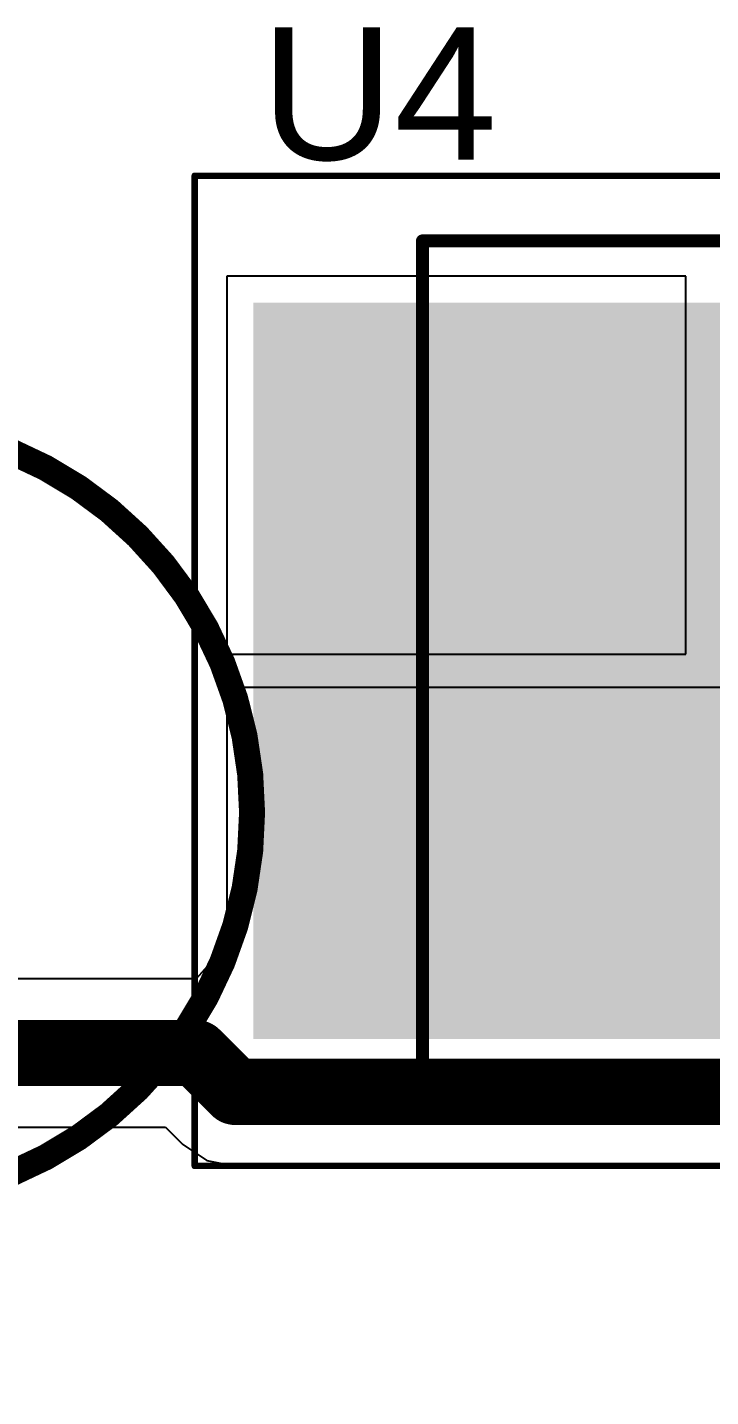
# Model space of a CAD drawing. Header units: inches. Extents: x -0.14 to 3.29, y -0.08 to 7.88.
# Drawn here: x 0.9401 to 1.1468, y 0.2711 to 0.6849 of the extents above; entities that cross this region are included whole.
import ezdxf

# ---------------------------------------------------------------- set-up
doc = ezdxf.new("R2010")
doc.units = ezdxf.units.IN
doc.header["$MEASUREMENT"] = 0
for name, color, linetype in [('Bottom Layer', 5, 'Continuous'), ('Bottom Solder', 6, 'Continuous'), ('Multi-Layer', 9, 'Continuous'), ('Pad Holes', 156, 'Continuous'), ('Top 3D Body', 56, 'Continuous'), ('Top Courtyard', 56, 'Continuous'), ('Top Layer', 1, 'Continuous'), ('Top Overlay', 2, 'Continuous'), ('Top Paste', 8, 'Continuous'), ('Top Solder', 216, 'Continuous')]:
    doc.layers.add(name, color=color, linetype=linetype)
doc.styles.add('Arial', font='', dxfattribs={"height": 0.2})
doc.styles.get('Arial').set_extended_font_data('Arial')

# ---------------------------------------------------------------- blocks, each defined once
blk = doc.blocks.new('4BDA507D_BB70_4009_B963_85AD90086B51_8')
at = {"layer": 'Top Layer'}
blk.add_hatch(color=1, dxfattribs=at).paths.add_polyline_path([(-0.05118175, -0.10925125), (-0.05118175, 0.10925265), (0.21653475, 0.10925265), (0.21653475, -0.10925125)])
at = {"layer": 'Top Paste'}
blk.add_hatch(color=8, dxfattribs=at).paths.add_polyline_path([(-0.05118175, -0.10925125), (-0.05118175, 0.10925265), (0.21653475, 0.10925265), (0.21653475, -0.10925125)])
at = {"layer": 'Top Solder'}
blk.add_hatch(color=216, dxfattribs=at).paths.add_polyline_path([(-0.05315025, -0.11121975), (-0.05315025, 0.11122115), (0.21850325, 0.11122115), (0.21850325, -0.11121975)])
at = {"layer": 'Top 3D Body'}
for points in [[(0.1673225, 0.1299207, 0.003937, 0.003937, 0), (-0.0767715, 0.1299207, 0.003937, 0.003937, 0)], [(0.1673225, 0.1299207, 0.003937, 0.003937, 0), (0.1673225, -0.1299213, 0.003937, 0.003937, 0)], [(0.1673225, -0.1299213, 0.003937, 0.003937, 0), (-0.0767715, -0.1299213, 0.003937, 0.003937, 0)]]:
    blk.add_lwpolyline(points, format="xyseb", dxfattribs=at)
for points in [[(0.1663383, 0.1299207, 0.0019685, 0.0019685, 1), (0.1683067, 0.1299207, 0.0019685, 0.0019685, 1)], [(0.1663383, 0.1299207, 0.0019685, 0.0019685, 1), (0.1683067, 0.1299207, 0.0019685, 0.0019685, 1)], [(0.1663383, -0.1299213, 0.0019685, 0.0019685, 1), (0.1683067, -0.1299213, 0.0019685, 0.0019685, 1)], [(0.1663383, -0.1299213, 0.0019685, 0.0019685, 1), (0.1683067, -0.1299213, 0.0019685, 0.0019685, 1)]]:
    blk.add_lwpolyline(points, format="xyseb", close=True, dxfattribs=at)
at = {"layer": 'Top Courtyard'}
for points in [[(0.2362205, 0.1496067, 0.0019685, 0.0019685, 0), (-0.2362195, 0.1496067, 0.0019685, 0.0019685, 0)], [(0.2362205, 0.1496067, 0.0019685, 0.0019685, 0), (0.2362205, -0.1496053, 0.0019685, 0.0019685, 0)], [(0.2362205, -0.1496053, 0.0019685, 0.0019685, 0), (-0.2362195, -0.1496053, 0.0019685, 0.0019685, 0)]]:
    blk.add_lwpolyline(points, format="xyseb", dxfattribs=at)
for points in [[(0.2357284, 0.1496067, 0.0009842, 0.0009842, 1), (0.2367126, 0.1496067, 0.0009842, 0.0009842, 1)], [(0.2357284, 0.1496067, 0.0009842, 0.0009842, 1), (0.2367126, 0.1496067, 0.0009842, 0.0009842, 1)], [(0.2357284, -0.1496053, 0.0009842, 0.0009842, 1), (0.2367126, -0.1496053, 0.0009842, 0.0009842, 1)], [(0.2357284, -0.1496053, 0.0009842, 0.0009842, 1), (0.2367126, -0.1496053, 0.0009842, 0.0009842, 1)]]:
    blk.add_lwpolyline(points, format="xyseb", close=True, dxfattribs=at)
blk = doc.blocks.new('3924B366_8672_45E9_B0BE_62DACC24E783_215')
at = {"layer": 'Bottom Layer'}
blk.add_hatch(color=5, dxfattribs=at).paths.add_polyline_path([(-0.03346455, 0.03346455), (0.03346455, 0.03346455), (0.03346455, -0.03346455), (-0.03346455, -0.03346455)])
h = blk.add_hatch(color=5, dxfattribs=at)
edge = h.paths.add_edge_path()
edge.add_arc((0.0984252, 0), 0.0334645, 0, 360)
at = {"layer": 'Bottom Solder'}
blk.add_hatch(color=6, dxfattribs=at).paths.add_polyline_path([(-0.03543305, 0.03543305), (0.03543305, 0.03543305), (0.03543305, -0.03543305), (-0.03543305, -0.03543305)])
h = blk.add_hatch(color=6, dxfattribs=at)
edge = h.paths.add_edge_path()
edge.add_arc((0.0984252, 0), 0.035433, 0, 360)
at = {"layer": 'Multi-Layer'}
blk.add_hatch(color=9, dxfattribs=at).paths.add_polyline_path([(-0.03346455, 0.03346455), (0.03346455, 0.03346455), (0.03346455, -0.03346455), (-0.03346455, -0.03346455)])
h = blk.add_hatch(color=9, dxfattribs=at)
edge = h.paths.add_edge_path()
edge.add_arc((0.0984252, 0), 0.0334645, 0, 360)
at = {"layer": 'Pad Holes'}
h = blk.add_hatch(color=7, dxfattribs=at)
edge = h.paths.add_edge_path()
edge.add_arc((0, 0), 0.0167323, 0, 360)
h = blk.add_hatch(color=7, dxfattribs=at)
edge = h.paths.add_edge_path()
edge.add_arc((0.0984252, 0), 0.0167323, 0, 360)
at = {"layer": 'Top Layer'}
blk.add_hatch(color=1, dxfattribs=at).paths.add_polyline_path([(-0.03346455, 0.03346455), (0.03346455, 0.03346455), (0.03346455, -0.03346455), (-0.03346455, -0.03346455)])
h = blk.add_hatch(color=1, dxfattribs=at)
edge = h.paths.add_edge_path()
edge.add_arc((0.0984252, 0), 0.0334645, 0, 360)
at = {"layer": 'Top Solder'}
blk.add_hatch(color=216, dxfattribs=at).paths.add_polyline_path([(-0.03543305, 0.03543305), (0.03543305, 0.03543305), (0.03543305, -0.03543305), (-0.03543305, -0.03543305)])
h = blk.add_hatch(color=216, dxfattribs=at)
edge = h.paths.add_edge_path()
edge.add_arc((0.0984252, 0), 0.035433, 0, 360)
at = {"layer": 'Top Overlay'}
for points in [[(0.1673228, 0, 0.007874, 0.007874, 1), (-0.0688976, 0, 0.007874, 0.007874, 1)], [(-0.105315, 0.02, 0.003937, 0.003937, 1), (-0.101378, 0.02, 0.003937, 0.003937, 1)], [(-0.125315, 0, 0.003937, 0.003937, 1), (-0.121378, 0, 0.003937, 0.003937, 1)], [(-0.085315, 0, 0.003937, 0.003937, 1), (-0.081378, 0, 0.003937, 0.003937, 1)], [(-0.0708661, 0, 0.003937, 0.003937, 1), (-0.0669291, 0, 0.003937, 0.003937, 1)], [(0.1653543, 0, 0.003937, 0.003937, 1), (0.1692913, 0, 0.003937, 0.003937, 1)], [(-0.105315, -0.02, 0.003937, 0.003937, 1), (-0.101378, -0.02, 0.003937, 0.003937, 1)]]:
    blk.add_lwpolyline(points, format="xyseb", close=True, dxfattribs=at)
for points in [[(-0.1033465, 0.02, 0.007874, 0.007874, 0), (-0.1033465, -0.02, 0.007874, 0.007874, 0)], [(-0.1233465, 0, 0.007874, 0.007874, 0), (-0.0833465, 0, 0.007874, 0.007874, 0)]]:
    blk.add_lwpolyline(points, format="xyseb", dxfattribs=at)

msp = doc.modelspace()

# ---------------------------------------------------------------- linework, layer by layer
at = {"layer": 'Top Layer'}
for p, q in [((1.1393059, 0.609724), (1.0004477, 0.609724)), ((1.0004477, 0.609724), (1.0004477, 0.4954721)), ((1.1393059, 0.4954721), (1.1393059, 0.609724)), ((1.0004477, 0.4954721), (1.1393059, 0.4954721)), ((1.1443059, 0.4854721), (1.0004477, 0.4854721)), ((1.0004477, 0.4854721), (1.0004477, 0.4077974)), ((1.2881641, 0.4854721), (1.1443059, 0.4854721)), ((1.0004477, 0.4077974), (0.9912512, 0.3973916)), ((0.9912512, 0.3973916), (0.9354645, 0.3973916)), ((0.9134646, 0.3525296), (0.9819601, 0.3525296)), ((0.9819601, 0.3525296), (0.9871307, 0.347359)), ((0.9871307, 0.347359), (0.9944079, 0.3424965)), ((0.9944079, 0.3424965), (1.0029918, 0.3407891)), ((1.0029918, 0.3407891), (1.28562, 0.3407891))]:
    msp.add_line(p, q, dxfattribs=at)
for points in [[(0.9134646, 0.3749606, 0.02, 0.02, 0), (0.9912513, 0.3749606, 0.02, 0.02, 0)], [(0.9912513, 0.3749606, 0.02, 0.02, 0), (1.0029918, 0.3632201, 0.02, 0.02, 0)], [(1.0029918, 0.3632201, 0.02, 0.02, 0), (1.28562, 0.3632201, 0.02, 0.02, 0)]]:
    msp.add_lwpolyline(points, format="xyseb", dxfattribs=at)
for points in [[(0.9862513, 0.3749606, 0.01, 0.01, 1), (0.9962513, 0.3749606, 0.01, 0.01, 1)], [(0.9862513, 0.3749606, 0.01, 0.01, 1), (0.9962513, 0.3749606, 0.01, 0.01, 1)], [(0.9979918, 0.3632201, 0.01, 0.01, 1), (1.0079918, 0.3632201, 0.01, 0.01, 1)], [(0.9979918, 0.3632201, 0.01, 0.01, 1), (1.0079918, 0.3632201, 0.01, 0.01, 1)]]:
    msp.add_lwpolyline(points, format="xyseb", close=True, dxfattribs=at)

# ---------------------------------------------------------------- block references
for name, p, rotation in [('4BDA507D_BB70_4009_B963_85AD90086B51_8', (1.2269824, 0.4904728), 180), ('3924B366_8672_45E9_B0BE_62DACC24E783_215', (0.89, 0.3984252), 90)]:
    msp.add_blockref(name, p, dxfattribs=dict(rotation=rotation))

# ---------------------------------------------------------------- texts
at = {"layer": 'Top Overlay', "style": 'Arial'}
msp.add_text('U4', height=0.04, dxfattribs=at).set_placement((1.010762, 0.6449251))

doc.saveas('drawing.dxf')
